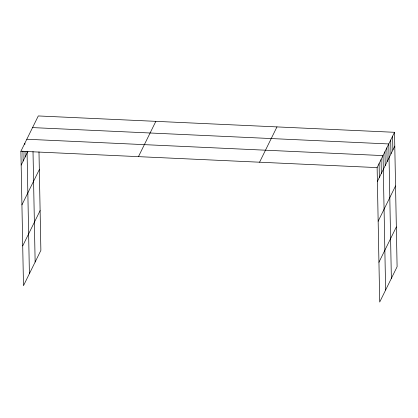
<?xml version="1.0" encoding="UTF-8"?>
<svg xmlns="http://www.w3.org/2000/svg" width="418" height="418" viewBox="0 0 418 418"><rect width="100%" height="100%" fill="white"/><g stroke="black" fill="none" stroke-linecap="round" stroke-linejoin="round"><path stroke-width="0.63" d="M38.984 151.891L40.875 250.398L23.481 285.698L20.9 151.248L38.294 115.948L394.519 132.302L397.1 266.752L379.706 302.052L377.125 167.602L394.519 132.302M21.166 165.073L27.901 151.41M21.929 204.877L39.323 169.583M22.718 245.894L40.112 210.594M138.452 156.645L155.846 121.345M259.573 162.205L276.967 126.905M377.391 181.433L394.785 146.133M378.154 221.237L395.548 185.937M378.943 262.248L396.337 226.948M32.552 127.594L388.777 143.954L391.358 278.404M26.815 139.246L383.04 155.6L385.621 290.05M20.9 151.248L377.125 167.602M392.606 136.184L392.873 150.015M390.694 140.067L390.955 153.897M386.864 147.836L387.131 161.661M384.952 151.718L385.218 165.544M381.07 159.603L381.331 173.428M379.095 163.6L379.361 177.431M33.012 151.535L35.138 262.044M27.045 151.185L29.396 273.696M24.845 143.243L24.866 144.503M25.002 151.415L25.106 157.074M22.943 151.018L23.136 161.076"/></g></svg>
